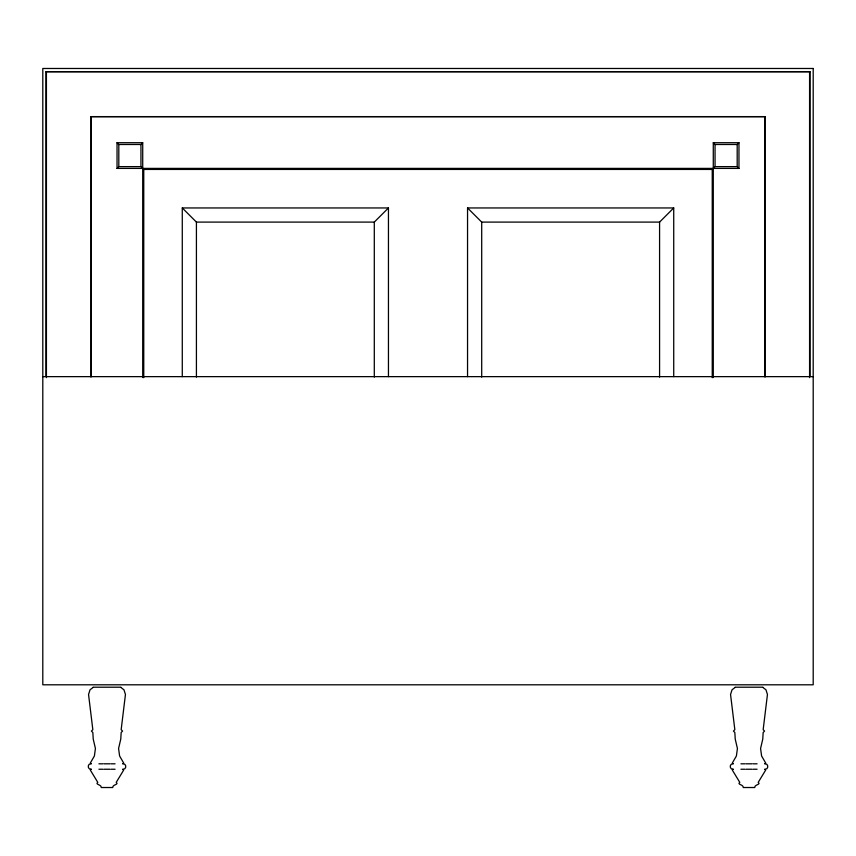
<?xml version="1.0" encoding="UTF-8"?>
<svg xmlns="http://www.w3.org/2000/svg" width="856" height="856" viewBox="0 0 856 856"><rect width="100%" height="100%" fill="white"/><g stroke="black" fill="none" stroke-linecap="round" stroke-linejoin="round"><path stroke-width="1.28" d="M142.717 377.517L142.717 142.717L117.037 142.717L117.037 168.397L118.813 166.631L140.951 166.631L143.755 169.435L712.245 169.435L715.049 166.631L737.187 166.631L738.963 168.397L738.963 142.717L713.283 142.717L713.283 377.517M117.037 142.717L118.813 144.493L140.951 144.493L142.717 142.717M182.275 376.64L182.275 207.954L196.42 222.1L374.297 222.1L388.453 207.954L388.453 376.64M467.547 376.64L467.547 207.954L481.703 222.1L659.58 222.1L673.726 207.954L673.726 376.64M737.187 166.631L737.187 144.493L738.963 142.717M90.95 377.057L90.95 116.63L765.05 116.63L765.05 377.057M46.01 376.458L46.01 71.69L809.99 71.69L809.99 376.458M93.069 687.454L90.008 689.84L88.553 694.494L92.833 729.676L91.432 731.077L92.833 732.479L93.229 739.103L95.423 748.497L94.395 755.987L90.287 763.092L91.389 763.809M735.069 687.454L732.008 689.84L730.553 694.494L734.833 729.676L733.432 731.077L734.833 732.479L735.229 739.103L737.423 748.497L736.395 755.987L732.287 763.092L733.389 763.809M90.843 763.809C86.98 763.745 87.622 770.004 91.389 769.244M122.611 763.809L123.713 763.092L119.605 755.987L118.577 748.497L120.771 739.103L121.167 732.479L122.569 731.077L121.167 729.676L125.447 694.494L123.992 689.84L120.931 687.454M90.843 769.244L90.34 770.111L97.787 782.363C94.62 784.599 101.725 784.513 101.254 787.52L112.746 787.52C112.275 784.513 119.38 784.599 116.213 782.363L123.66 770.111L122.611 769.244M123.157 769.244C126.656 769.384 126.656 763.68 123.157 763.809M732.843 763.809C728.98 763.745 729.622 770.004 733.389 769.244M764.611 763.809L765.713 763.092L761.605 755.987L760.577 748.497L762.771 739.103L763.167 732.479L764.568 731.077L763.167 729.676L767.447 694.494L765.992 689.84L762.931 687.454M732.843 769.244L732.34 770.111L739.787 782.363C736.62 784.599 743.725 784.513 743.254 787.52L754.746 787.52C754.275 784.513 761.38 784.599 758.213 782.363L765.66 770.111L764.611 769.244M765.157 769.244C768.656 769.384 768.656 763.68 765.157 763.809M46.01 71.69L809.99 71.69M90.95 116.63L765.05 116.63M713.283 142.717L715.049 144.493L737.187 144.493M117.037 168.397L738.963 168.397M182.275 207.954L388.453 207.954M467.547 207.954L673.726 207.954M42.8 376.64L813.2 376.64M93.154 687.208L120.846 687.208M735.154 687.208L762.846 687.208M98.922 763.809L102.816 763.809M103.865 763.809L110.135 763.809M111.184 763.809L115.079 763.809M740.922 763.809L744.816 763.809M745.865 763.809L752.135 763.809M753.184 763.809L757.078 763.809M98.922 769.244L102.816 769.244M103.865 769.244L110.135 769.244M111.184 769.244L115.079 769.244M740.922 769.244L744.816 769.244M745.865 769.244L752.135 769.244M753.184 769.244L757.078 769.244M809.583 72.097L809.583 377.656M764.643 117.037L764.643 376.501M715.049 144.493L715.049 166.631M712.245 169.435L712.245 377.699M659.58 222.1L659.58 377.1M481.703 222.1L481.703 377.1M374.297 222.1L374.297 377.1M196.42 222.1L196.42 377.1M143.755 169.435L143.755 377.699M140.951 144.493L140.951 166.631M118.813 144.493L118.813 166.631M91.357 117.037L91.357 376.501M46.417 72.097L46.417 377.656M813.2 68.48L42.8 68.48L42.8 684.8L813.2 684.8L813.2 68.48"/></g></svg>
